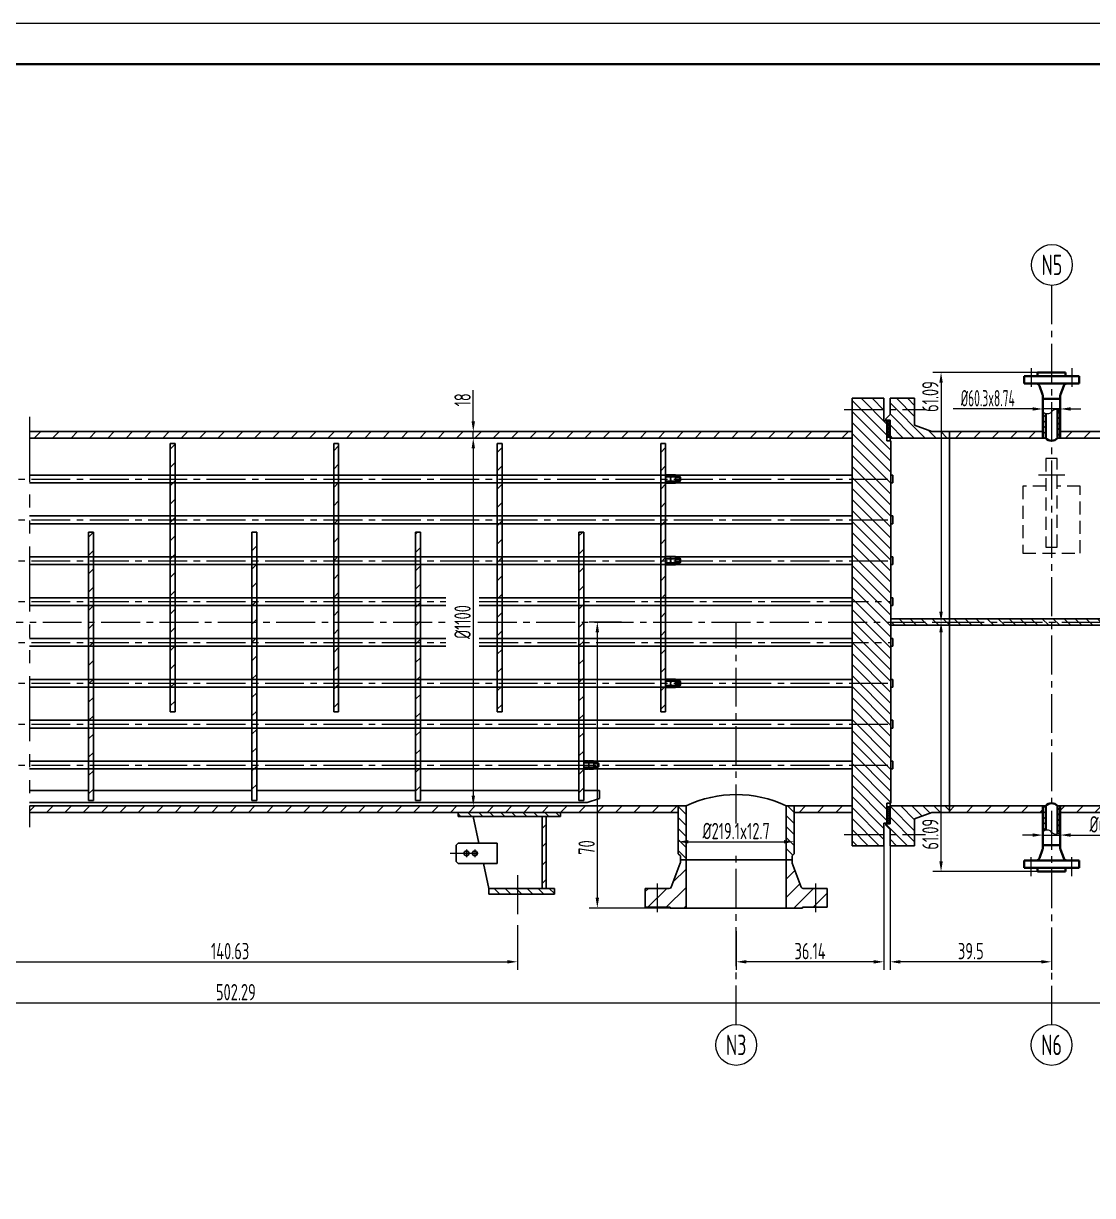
# Model space of a CAD drawing. Header units: millimetres. Extents: x 5765 to 6606, y -201 to 393.
# Drawn here: x 6061.3 to 6322.8, y 106.6 to 393.4 of the extents above; entities that cross this region are included whole.
import ezdxf
from ezdxf.enums import TextEntityAlignment as Align

# ---------------------------------------------------------------- set-up
doc = ezdxf.new("R2010")
doc.units = ezdxf.units.MM
for name, pattern in [('CENTER2', [28.575, 19.05, -3.175, 3.175, -3.175]), ('DASHED2', [9.525, 6.35, -3.175]), ('PHANTOM2', [31.75, 15.875, -3.175, 3.175, -3.175, 3.175, -3.175])]:
    doc.linetypes.add(name, pattern=pattern)
for name, color, linetype, lineweight in [('1粗实线', 7, 'Continuous', 35), ('2细实线', 3, 'Continuous', 13), ('3中心线', 1, 'CENTER2', 13), ('4虚线', 4, 'DASHED2', 13), ('5双点划线', 2, 'PHANTOM2', 13), ('6剖面线', 6, 'Continuous', 13), ('7文本', 2, 'Continuous', 13), ('8标注', 3, 'Continuous', 13), ('9图表', 4, 'Continuous', 13)]:
    doc.layers.add(name, color=color, linetype=linetype, lineweight=lineweight)
doc.styles.add('lanpec', font='bpec_e.shx', dxfattribs={"width": 0.75, "bigfont": 'hztxt.shx'})
doc.styles.add('lanpec-dim', font='bpec_e.shx', dxfattribs={"width": 0.75})
doc.dimstyles.new('lanpec', dxfattribs={"dimtxt": 4, "dimasz": 2.5, "dimexe": 2, "dimexo": 0, "dimtad": 1, "dimdsep": 46, "dimtxsty": 'lanpec-dim', "dimcen": 2.5, "dimclrd": 256, "dimclre": 256, "dimclrt": 256, "dimazin": 0, "dimtfac": 1, "dimtmove": 0, "dimatfit": 3, "dimfxl": 1, "dimlwd": -1, "dimlwe": -1, "dimarcsym": 0})
doc.dimstyles.new('lanpec$0', dxfattribs={"dimscale": 10, "dimtxt": 4, "dimasz": 2.5, "dimexe": 2, "dimexo": 0, "dimtad": 1, "dimdec": 1, "dimdsep": 46, "dimtxsty": 'lanpec-dim', "dimcen": 0.09, "dimclrd": 256, "dimclre": 256, "dimclrt": 256, "dimadec": 1, "dimazin": 0, "dimtfac": 0.707, "dimtdec": 1, "dimtmove": 0, "dimatfit": 3, "dimfxl": 1, "dimarcsym": 0})
pattern_1 = [(45, (6003.7117, 1233.0323), (-2.245064, 2.245064), [])]
pattern_2 = [(45, (6018.0117, 1233.0323), (-2.245064, 2.245064), [])]
pattern_3 = [(45, (4372.59915, 1232.1813), (-0.6735192, 0.6735192), [])]

# ---------------------------------------------------------------- blocks, each defined once
blk = doc.blocks.new('A1')
at = {"layer": '1粗实线'}
blk.add_lwpolyline([(-816, 10), (-10, 10), (-10, 584), (-816, 584)], close=True, dxfattribs=at)
at = {"layer": '9图表'}
blk.add_lwpolyline([(-841, 0), (0, 0), (0, 594), (-841, 594)], close=True, dxfattribs=at)
blk = doc.blocks.new('*D64')
at = {"layer": '8标注', "transparency": 16777216}
for p, q in [((6171.31, 291.95), (6173.31, 291.95)), ((6171.31, 289.45), (6171.31, 204.45)), ((6171.31, 201.95), (6173.31, 201.95))]:
    blk.add_line(p, q, dxfattribs=at)
for points in [[(6170.9, 289.45), (6171.73, 289.45), (6171.31, 291.95)], [(6170.9, 204.45), (6171.73, 204.45), (6171.31, 201.95)]]:
    blk.add_solid(points, dxfattribs=at)
at = {"layer": 'Defpoints', "color": 0, "transparency": 16777216}
for p in [(6171.31, 291.95), (6171.31, 201.95), (6171.31, 201.95)]:
    blk.add_point(p, dxfattribs=at)
at = {"layer": '8标注', "transparency": 16777216, "insert": (6168.69, 246.95), "char_height": 4, "attachment_point": 5, "rotation": 90, "style": 'lanpec-dim'}
blk.add_mtext('%%C1100', dxfattribs=at)
blk = doc.blocks.new('*D65')
at = {"layer": '8标注', "transparency": 16777216}
for p, q in [((6171.31, 296.05), (6171.31, 303.67)), ((6175.31, 293.55), (6169.31, 293.55)), ((6171.31, 291.95), (6171.31, 293.55)), ((6175.31, 291.95), (6169.31, 291.95)), ((6171.31, 289.45), (6171.31, 286.95))]:
    blk.add_line(p, q, dxfattribs=at)
for points in [[(6170.9, 296.05), (6171.73, 296.05), (6171.31, 293.55)], [(6170.9, 289.45), (6171.73, 289.45), (6171.31, 291.95)]]:
    blk.add_solid(points, dxfattribs=at)
at = {"layer": 'Defpoints', "color": 0, "transparency": 16777216}
for p in [(6171.31, 293.55), (6175.31, 293.55), (6175.31, 291.95)]:
    blk.add_point(p, dxfattribs=at)
at = {"layer": '8标注', "transparency": 16777216, "insert": (6168.69, 301.33), "char_height": 4, "attachment_point": 5, "rotation": 90, "style": 'lanpec-dim'}
blk.add_mtext('18', dxfattribs=at)
blk = doc.blocks.new('*D59')
at = {"layer": '8标注', "transparency": 16777216}
for p, q in [((6221.45, 193.17), (6221.45, 195.17)), ((6249.82, 191.78), (6249.82, 195.17)), ((6223.95, 193.17), (6247.32, 193.17))]:
    blk.add_line(p, q, dxfattribs=at)
for points in [[(6223.95, 193.59), (6223.95, 192.75), (6221.45, 193.17)], [(6247.32, 193.59), (6247.32, 192.75), (6249.82, 193.17)]]:
    blk.add_solid(points, dxfattribs=at)
at = {"layer": 'Defpoints', "color": 0, "transparency": 16777216}
for p in [(6221.45, 193.17), (6249.82, 193.17), (6249.82, 191.78)]:
    blk.add_point(p, dxfattribs=at)
at = {"layer": '8标注', "transparency": 16777216, "insert": (6235.63, 195.8), "char_height": 4, "attachment_point": 5, "style": 'lanpec-dim'}
blk.add_mtext('%%C219.1x12.7', dxfattribs=at)
blk = doc.blocks.new('*D63')
at = {"layer": '8标注', "transparency": 16777216}
for p, q in [((6310.64, 194.81), (6310.64, 196.81)), ((6314.91, 193.75), (6314.91, 196.81)), ((6308.14, 194.81), (6305.64, 194.81)), ((6310.64, 194.81), (6314.91, 194.81)), ((6317.41, 194.81), (6340.72, 194.81))]:
    blk.add_line(p, q, dxfattribs=at)
for points in [[(6308.14, 195.22), (6308.14, 194.39), (6310.64, 194.81)], [(6317.41, 195.22), (6317.41, 194.39), (6314.91, 194.81)]]:
    blk.add_solid(points, dxfattribs=at)
at = {"layer": 'Defpoints', "color": 0, "transparency": 16777216}
for p in [(6310.64, 194.81), (6310.64, 194.81), (6314.91, 193.75)]:
    blk.add_point(p, dxfattribs=at)
at = {"layer": '8标注', "transparency": 16777216, "insert": (6330.31, 197.43), "char_height": 4, "attachment_point": 5, "style": 'lanpec-dim'}
blk.add_mtext('%%C60.3x8.74', dxfattribs=at)
blk = doc.blocks.new('管口号')
at = {"layer": '2细实线'}
blk.add_circle((0, 5), 5, dxfattribs=at)
at = {"layer": '7文本', "style": 'lanpec', "width": 0.75}
blk.add_attdef('N', text='', height=5, dxfattribs=at).set_placement((0, 5), align=Align.MIDDLE_CENTER)
blk = doc.blocks.new('*D45')
at = {"layer": '8标注', "transparency": 16777216}
for p, q in [((5862.08, 246.95), (5862.08, 151.74)), ((6364.37, 246.95), (6364.37, 151.74)), ((5864.58, 153.74), (6361.87, 153.74))]:
    blk.add_line(p, q, dxfattribs=at)
for points in [[(5864.58, 154.16), (5864.58, 153.32), (5862.08, 153.74)], [(6361.87, 154.16), (6361.87, 153.32), (6364.37, 153.74)]]:
    blk.add_solid(points, dxfattribs=at)
at = {"layer": 'Defpoints', "color": 0, "transparency": 16777216}
for p in [(5862.08, 246.95), (6364.37, 246.95), (6364.37, 153.74)]:
    blk.add_point(p, dxfattribs=at)
at = {"layer": '8标注', "transparency": 16777216, "insert": (6113.23, 156.36), "char_height": 4, "attachment_point": 5, "style": 'lanpec-dim'}
blk.add_mtext('502.29', dxfattribs=at)
blk = doc.blocks.new('*D46')
at = {"layer": '8标注', "transparency": 16777216}
for p, q in [((6182.14, 172.79), (6182.14, 161.79)), ((6041.51, 163.79), (6041.51, 165.79)), ((6044.01, 163.79), (6179.64, 163.79))]:
    blk.add_line(p, q, dxfattribs=at)
for points in [[(6044.01, 164.21), (6044.01, 163.37), (6041.51, 163.79)], [(6179.64, 164.21), (6179.64, 163.37), (6182.14, 163.79)]]:
    blk.add_solid(points, dxfattribs=at)
at = {"layer": 'Defpoints', "color": 0, "transparency": 16777216}
for p in [(6182.14, 172.79), (6041.51, 163.79), (6182.14, 163.79)]:
    blk.add_point(p, dxfattribs=at)
at = {"layer": '8标注', "transparency": 16777216, "insert": (6111.83, 166.41), "char_height": 4, "attachment_point": 5, "style": 'lanpec-dim'}
blk.add_mtext('140.63', dxfattribs=at)
blk = doc.blocks.new('*D48')
at = {"layer": '8标注', "transparency": 16777216}
for p, q in [((6273.27, 192.2), (6273.27, 161.79)), ((6312.77, 169.87), (6312.77, 161.79)), ((6310.27, 163.79), (6275.77, 163.79))]:
    blk.add_line(p, q, dxfattribs=at)
for points in [[(6275.77, 164.21), (6275.77, 163.37), (6273.27, 163.79)], [(6310.27, 164.21), (6310.27, 163.37), (6312.77, 163.79)]]:
    blk.add_solid(points, dxfattribs=at)
at = {"layer": 'Defpoints', "color": 0, "transparency": 16777216}
for p in [(6273.27, 192.2), (6312.77, 169.87), (6273.27, 163.79)]:
    blk.add_point(p, dxfattribs=at)
at = {"layer": '8标注', "transparency": 16777216, "insert": (6293.02, 166.41), "char_height": 4, "attachment_point": 5, "style": 'lanpec-dim'}
blk.add_mtext('39.5', dxfattribs=at)
blk = doc.blocks.new('*D49')
at = {"layer": '8标注', "transparency": 16777216}
for p, q in [((6271.77, 192.2), (6271.77, 161.79)), ((6235.63, 171.31), (6235.63, 161.79)), ((6269.27, 163.79), (6238.13, 163.79))]:
    blk.add_line(p, q, dxfattribs=at)
for points in [[(6238.13, 164.21), (6238.13, 163.37), (6235.63, 163.79)], [(6269.27, 164.21), (6269.27, 163.37), (6271.77, 163.79)]]:
    blk.add_solid(points, dxfattribs=at)
at = {"layer": 'Defpoints', "color": 0, "transparency": 16777216}
for p in [(6271.77, 192.2), (6235.63, 171.31), (6235.63, 163.79)]:
    blk.add_point(p, dxfattribs=at)
at = {"layer": '8标注', "transparency": 16777216, "insert": (6253.7, 166.41), "char_height": 4, "attachment_point": 5, "style": 'lanpec-dim'}
blk.add_mtext('36.14', dxfattribs=at)
blk = doc.blocks.new('*D54')
at = {"layer": '8标注', "transparency": 16777216}
for p, q in [((6207.6, 246.95), (6199.66, 246.95)), ((6201.66, 179.45), (6201.66, 244.45)), ((6220.57, 176.95), (6199.66, 176.95))]:
    blk.add_line(p, q, dxfattribs=at)
for points in [[(6201.24, 244.45), (6202.08, 244.45), (6201.66, 246.95)], [(6201.24, 179.45), (6202.08, 179.45), (6201.66, 176.95)]]:
    blk.add_solid(points, dxfattribs=at)
at = {"layer": 'Defpoints', "color": 0, "transparency": 16777216}
for p in [(6201.66, 246.95), (6207.6, 246.95), (6220.57, 176.95)]:
    blk.add_point(p, dxfattribs=at)
at = {"layer": '8标注', "transparency": 16777216, "insert": (6199.04, 191.77), "char_height": 4, "attachment_point": 5, "rotation": 90, "style": 'lanpec-dim'}
blk.add_mtext('70', dxfattribs=at)
blk = doc.blocks.new('*D55')
at = {"layer": '8标注', "transparency": 16777216}
for p, q in [((6309.34, 308.04), (6283.74, 308.04)), ((6285.74, 305.54), (6285.74, 249.45)), ((6284.4, 246.95), (6287.74, 246.95))]:
    blk.add_line(p, q, dxfattribs=at)
for points in [[(6285.32, 305.54), (6286.16, 305.54), (6285.74, 308.04)], [(6285.32, 249.45), (6286.16, 249.45), (6285.74, 246.95)]]:
    blk.add_solid(points, dxfattribs=at)
at = {"layer": 'Defpoints', "color": 0, "transparency": 16777216}
for p in [(6309.34, 308.04), (6284.4, 246.95), (6285.74, 246.95)]:
    blk.add_point(p, dxfattribs=at)
at = {"layer": '8标注', "transparency": 16777216, "insert": (6283.12, 302.13), "char_height": 4, "attachment_point": 5, "rotation": 90, "style": 'lanpec-dim'}
blk.add_mtext('61.09', dxfattribs=at)
blk = doc.blocks.new('*D56')
at = {"layer": '8标注', "transparency": 16777216}
for p, q in [((6284.4, 246.95), (6287.74, 246.95)), ((6285.74, 188.36), (6285.74, 244.45)), ((6310.12, 185.86), (6283.74, 185.86))]:
    blk.add_line(p, q, dxfattribs=at)
for points in [[(6285.32, 244.45), (6286.16, 244.45), (6285.74, 246.95)], [(6285.32, 188.36), (6286.16, 188.36), (6285.74, 185.86)]]:
    blk.add_solid(points, dxfattribs=at)
at = {"layer": 'Defpoints', "color": 0, "transparency": 16777216}
for p in [(6284.4, 246.95), (6285.74, 246.95), (6310.12, 185.86)]:
    blk.add_point(p, dxfattribs=at)
at = {"layer": '8标注', "transparency": 16777216, "insert": (6283.12, 195.01), "char_height": 4, "attachment_point": 5, "rotation": 90, "style": 'lanpec-dim'}
blk.add_mtext('61.09', dxfattribs=at)
blk = doc.blocks.new('*D58')
at = {"layer": '8标注', "transparency": 16777216}
for p, q in [((6308.14, 299.09), (6288.74, 299.09)), ((6310.64, 299.09), (6310.64, 301.09)), ((6314.91, 299.09), (6310.64, 299.09)), ((6314.91, 300.15), (6314.91, 297.09)), ((6317.41, 299.09), (6319.91, 299.09))]:
    blk.add_line(p, q, dxfattribs=at)
for points in [[(6308.14, 299.51), (6308.14, 298.68), (6310.64, 299.09)], [(6317.41, 299.51), (6317.41, 298.68), (6314.91, 299.09)]]:
    blk.add_solid(points, dxfattribs=at)
at = {"layer": 'Defpoints', "color": 0, "transparency": 16777216}
for p in [(6310.64, 299.09), (6310.64, 299.09), (6314.91, 300.15)]:
    blk.add_point(p, dxfattribs=at)
at = {"layer": '8标注', "transparency": 16777216, "insert": (6297.19, 301.72), "char_height": 4, "attachment_point": 5, "style": 'lanpec-dim'}
blk.add_mtext('{\\W0.6;%%C60.3x8.74}', dxfattribs=at)

msp = doc.modelspace()

# ---------------------------------------------------------------- hatches: boundary and pattern name
at = {"layer": '6剖面线'}
h = msp.add_hatch(dxfattribs=at)
h.set_pattern_fill('ANSI31', color=256, scale=0.6, angle=90, style=0)
h.set_pattern_definition([(135, (743.86, -353.5116), (-1.3470384, -1.3470384), [])])
h.paths.add_polyline_path([(6263.974, 301.699), (6271.774, 301.699), (6271.774, 298.949), (6263.974, 298.949)])
h.paths.add_polyline_path([(6263.974, 293.549), (6263.974, 298.949), (6271.774, 298.949), (6271.774, 296.199), (6272.474, 296.199), (6272.474, 292.199), (6272.474, 291.299), (6273.474, 291.299), (6273.474, 281.949), (6263.974, 281.949)])
h.paths.add_polyline_path([(6263.974, 281.949), (6273.474, 281.949), (6273.474, 271.949), (6263.974, 271.949)])
h.paths.add_polyline_path([(6263.974, 271.949), (6273.474, 271.949), (6273.474, 261.949), (6263.974, 261.949)])
h.paths.add_polyline_path([(6263.974, 261.949), (6273.474, 261.949), (6273.474, 251.949), (6263.974, 251.949)])
h.paths.add_polyline_path([(6263.974, 251.949), (6273.474, 251.949), (6273.474, 246.949), (6263.974, 246.949)])
h.paths.add_polyline_path([(6263.974, 246.949), (6273.474, 246.949), (6273.474, 241.949), (6263.974, 241.949)])
h.paths.add_polyline_path([(6263.974, 241.949), (6273.474, 241.949), (6273.474, 231.949), (6263.974, 231.949)])
h.paths.add_polyline_path([(6263.974, 231.949), (6273.474, 231.949), (6273.474, 221.949), (6263.974, 221.949)])
h.paths.add_polyline_path([(6263.974, 221.949), (6273.474, 221.949), (6273.474, 211.949), (6263.974, 211.949)])
h.paths.add_polyline_path([(6263.974, 211.949), (6273.474, 211.949), (6273.474, 202.599), (6272.474, 202.599), (6272.474, 197.699), (6271.774, 197.699), (6271.774, 194.949), (6263.974, 194.949)])
h.paths.add_polyline_path([(6263.974, 194.949), (6271.774, 194.949), (6271.774, 192.199), (6263.974, 192.199)])
h = msp.add_hatch(dxfattribs=at)
h.set_pattern_fill('ANSI31', color=256, scale=0.6, angle=90, style=0)
h.set_pattern_definition([(135, (-65359.9316, -31483.7635), (-1.34703842, -1.34703842), [])])
h.paths.add_polyline_path([(6273.274, 298.949), (6273.274, 301.699), (6279.274, 301.699), (6279.274, 298.949)])
h.paths.add_polyline_path([(6279.274, 298.949), (6279.274, 295.149), (6283.474, 293.549), (6287.774, 293.549), (6287.774, 291.949), (6273.274, 291.949), (6273.274, 296.349), (6272.274, 296.349), (6272.274, 296.699), (6273.274, 297.699), (6273.274, 298.949)])
h = msp.add_hatch(dxfattribs=at)
h.set_pattern_fill('ANSI31', color=256, scale=0.3, style=0)
h.set_pattern_definition(pattern_3)
h.paths.add_polyline_path([(6314.19, 298.889, -0.1674325), (6314.91, 298.401), (6314.91, 291.949), (6314.19, 291.949)])
h.paths.add_polyline_path([(6310.638, 298.401, 0.1674325), (6311.358, 297.913), (6311.358, 291.949), (6310.638, 291.949)])
h = msp.add_hatch(dxfattribs=at)
h.set_pattern_fill('ANSI37', color=256, scale=0.1, style=0)
h.set_pattern_definition([(45, (4735.89433, 1225.8122), (-0.224506403, 0.224506403), []), (135, (4735.89433, 1225.8122), (-0.224506403, -0.224506403), [])])
h.paths.add_polyline_path([(6273.274, 292.199), (6272.474, 292.199), (6272.474, 296.199), (6273.274, 296.199)])
h = msp.add_hatch(dxfattribs=at)
h.set_pattern_fill('ANSI31', color=256, style=0)
h.set_pattern_definition(pattern_1)
h.paths.add_polyline_path([(6237.769, 293.549), (6237.769, 291.949), (6263.974, 291.949), (6263.974, 293.549)])
h.paths.add_polyline_path([(6237.769, 291.949), (6237.769, 293.549), (6062.722, 293.549), (6062.722, 291.949)])
h = msp.add_hatch(dxfattribs=at)
h.set_pattern_fill('ANSI31', color=256, style=0)
h.set_pattern_definition(pattern_2)
h.paths.add_polyline_path([(6314.91, 293.549), (6314.91, 291.949), (6337.774, 291.949), (6337.774, 293.549)])
h.paths.add_polyline_path([(6310.638, 291.949), (6310.638, 293.549), (6287.774, 293.549), (6287.774, 291.949)])
h = msp.add_hatch(dxfattribs=at)
h.set_pattern_fill('ANSI31', color=256, style=0)
h.set_pattern_definition(pattern_1)
h.paths.add_polyline_path([(6097.174, 224.949), (6098.374, 224.949), (6098.374, 290.649), (6097.174, 290.649)])
h = msp.add_hatch(dxfattribs=at)
h.set_pattern_fill('ANSI31', color=256, style=0)
h.set_pattern_definition(pattern_1)
h.paths.add_polyline_path([(6137.174, 224.949), (6138.374, 224.949), (6138.374, 290.649), (6137.174, 290.649)])
h = msp.add_hatch(dxfattribs=at)
h.set_pattern_fill('ANSI31', color=256, style=0)
h.set_pattern_definition(pattern_1)
h.paths.add_polyline_path([(6177.174, 224.949), (6178.374, 224.949), (6178.374, 290.649), (6177.174, 290.649)])
h = msp.add_hatch(dxfattribs=at)
h.set_pattern_fill('ANSI31', color=256, style=0)
h.set_pattern_definition([(45, (6043.7117, 1233.0323), (-2.245064, 2.245064), [])])
h.paths.add_polyline_path([(6217.174, 224.949), (6218.374, 224.949), (6218.374, 290.649), (6217.174, 290.649)])
h = msp.add_hatch(dxfattribs=at)
h.set_pattern_fill('ANSI31', color=256, style=0)
h.set_pattern_definition([(45, (6077.9234, 246.022), (-2.24506, 2.24506), [])])
h.paths.add_polyline_path([(6078.374, 246.949), (6077.174, 246.949), (6077.174, 243.449), (6078.374, 243.449)])
h.paths.add_polyline_path([(6078.374, 243.449), (6077.174, 243.449), (6077.174, 236.949), (6078.374, 236.949)])
h.paths.add_polyline_path([(6078.374, 236.949), (6077.174, 236.949), (6077.174, 226.949), (6078.374, 226.949)])
h.paths.add_polyline_path([(6078.374, 226.949), (6077.174, 226.949), (6077.174, 216.949), (6078.374, 216.949)])
h.paths.add_polyline_path([(6078.374, 216.949), (6077.174, 216.949), (6077.174, 208.199), (6078.374, 208.199)])
h.paths.add_polyline_path([(6078.374, 208.199), (6077.174, 208.199), (6077.174, 203.249), (6078.374, 203.249)])
h.paths.add_polyline_path([(6078.374, 268.949), (6077.174, 268.949), (6077.174, 266.949), (6078.374, 266.949)])
h.paths.add_polyline_path([(6078.374, 266.949), (6077.174, 266.949), (6077.174, 256.949), (6078.374, 256.949)])
h.paths.add_polyline_path([(6078.374, 256.949), (6077.174, 256.949), (6077.174, 250.449), (6078.374, 250.449)])
h.paths.add_polyline_path([(6078.374, 250.449), (6077.174, 250.449), (6077.174, 246.949), (6078.374, 246.949)])
h = msp.add_hatch(dxfattribs=at)
h.set_pattern_fill('ANSI31', color=256, style=0)
h.set_pattern_definition(pattern_1)
h.paths.add_polyline_path([(6118.374, 268.949), (6117.174, 268.949), (6117.174, 203.249), (6118.374, 203.249)])
h = msp.add_hatch(dxfattribs=at)
h.set_pattern_fill('ANSI31', color=256, style=0)
h.set_pattern_definition(pattern_1)
h.paths.add_polyline_path([(6158.374, 268.949), (6157.174, 268.949), (6157.174, 203.249), (6158.374, 203.249)])
h = msp.add_hatch(dxfattribs=at)
h.set_pattern_fill('ANSI31', color=256, style=0)
h.set_pattern_definition(pattern_1)
h.paths.add_polyline_path([(6198.374, 268.949), (6197.174, 268.949), (6197.174, 203.249), (6198.374, 203.249)])
h = msp.add_hatch(dxfattribs=at)
h.set_pattern_fill('ANSI31', color=256, scale=0.6, angle=90, style=0)
h.set_pattern_definition([(135, (-1024, 1.1184), (-1.3470384, -1.3470384), [])])
h.paths.add_polyline_path([(6273.474, 247.749), (6327.74, 247.749), (6327.74, 246.949), (6273.474, 246.949)])
h.paths.add_polyline_path([(6273.474, 246.949), (6327.74, 246.949), (6327.74, 246.149), (6273.474, 246.149)])
h.paths.add_polyline_path([(6334.77, 246.949), (6334.77, 246.149), (6340.274, 246.149), (6340.274, 246.949)])
h.paths.add_polyline_path([(6334.77, 247.749), (6334.77, 246.949), (6340.274, 246.949), (6340.274, 247.749)])
h.paths.add_polyline_path([(6362.773, 246.948), (6362.773, 247.748), (6340.274, 247.749), (6340.274, 246.949)])
h.paths.add_polyline_path([(6362.773, 246.15), (6362.773, 246.95), (6340.274, 246.949), (6340.274, 246.149)])
h = msp.add_hatch(dxfattribs=at)
h.set_pattern_fill('ANSI31', color=256, style=0)
h.set_pattern_definition([(45, (4721.5943, 1225.8122), (-2.245064, 2.245064), [])])
h.paths.add_polyline_path([(6263.974, 201.949), (6249.817, 201.949), (6249.817, 200.349), (6263.974, 200.349)])
h.paths.add_polyline_path([(6221.449, 200.349), (6221.449, 201.949), (6062.722, 201.949), (6062.722, 200.349), (6135.401, 200.349), (6136.315, 200.349), (6138.029, 200.349), (6139.883, 200.349), (6140.657, 200.349)])
h = msp.add_hatch(dxfattribs=at)
h.set_pattern_fill('ANSI31', color=256, scale=0.6, angle=90, style=0)
h.set_pattern_definition([(135, (6221.6534, 193.4835), (-1.34704, -1.34704), [])])
h.paths.add_polyline_path([(6221.983, 201.949), (6221.449, 201.949), (6221.449, 190.244), (6221.983, 189.71)])
h.paths.add_polyline_path([(6249.817, 201.949), (6249.283, 201.949), (6249.283, 189.71), (6249.817, 190.244)])
h.paths.add_polyline_path([(6223.383, 188.749), (6221.983, 188.749), (6221.983, 201.949), (6223.383, 201.949)])
h.paths.add_polyline_path([(6249.283, 188.749), (6247.883, 188.749), (6247.883, 201.949), (6249.283, 201.949)])
h = msp.add_hatch(dxfattribs=at)
h.set_pattern_fill('ANSI31', color=256, scale=0.6, angle=90, style=0)
h.set_pattern_definition([(135, (6018.0117, 1233.0323), (-1.3470384, -1.3470384), [])])
h.paths.add_polyline_path([(6287.774, 201.949), (6287.774, 200.349), (6283.474, 200.349), (6279.274, 198.749), (6279.274, 194.949), (6273.274, 194.949), (6273.274, 196.199), (6272.274, 197.199), (6272.274, 197.549), (6273.274, 197.549), (6273.274, 201.949)])
h.paths.add_polyline_path([(6279.274, 194.949), (6279.274, 192.199), (6273.274, 192.199), (6273.274, 194.949)])
h = msp.add_hatch(dxfattribs=at)
h.set_pattern_fill('ANSI37', color=256, scale=0.1, style=0)
h.set_pattern_definition([(315, (-65359.93156, 31977.6619), (-0.224506403, -0.224506403), []), (225, (-65359.93156, 31977.6619), (-0.224506403, 0.224506403), [])])
h.paths.add_polyline_path([(6273.274, 197.699), (6272.474, 197.699), (6272.474, 201.699), (6273.274, 201.699)])
h = msp.add_hatch(dxfattribs=at)
h.set_pattern_fill('ANSI31', color=256, style=0)
h.set_pattern_definition(pattern_2)
h.paths.add_polyline_path([(6314.91, 200.349), (6314.91, 201.949), (6337.774, 201.949), (6337.774, 200.349)])
h.paths.add_polyline_path([(6310.638, 201.949), (6310.638, 200.349), (6287.774, 200.349), (6287.774, 201.949)])
h = msp.add_hatch(dxfattribs=at)
h.set_pattern_fill('ANSI31', color=256, scale=0.3, style=0)
h.set_pattern_definition(pattern_3)
h.paths.add_polyline_path([(6314.19, 195.01, 0.1674325), (6314.91, 195.498), (6314.91, 201.949), (6314.19, 201.949)])
h.paths.add_polyline_path([(6310.638, 195.498, -0.1674325), (6311.358, 195.985), (6311.358, 201.949), (6310.638, 201.949)])
h = msp.add_hatch(dxfattribs=at)
h.set_pattern_fill('ANSI31', color=256, scale=0.6, angle=90, style=0)
h.set_pattern_definition([(135, (6181.1944, 199.8953), (-1.34704, -1.34704), [])])
h.paths.add_polyline_path([(6185.008, 200.349), (6179.753, 200.349), (6179.753, 199.349), (6185.008, 199.349)])
h.paths.add_polyline_path([(6179.753, 199.349), (6179.753, 200.349), (6167.643, 200.349), (6167.643, 199.349)])
h.paths.add_polyline_path([(6185.008, 200.349), (6185.008, 199.349), (6192.643, 199.349), (6192.643, 200.349)])
h = msp.add_hatch(dxfattribs=at)
h.set_pattern_fill('ANSI31', color=256, style=0)
h.set_pattern_definition([(45, (4765.9455, 1225.8122), (-2.245064, 2.245064), [])])
h.paths.add_polyline_path([(6189.143, 199.349), (6188.143, 199.349), (6188.143, 181.749), (6189.143, 181.749)])
h = msp.add_hatch(dxfattribs=at)
h.set_pattern_fill('ANSI31', color=256, style=0)
h.set_pattern_definition(pattern_1)
h.paths.add_polyline_path([(6255.003, 181.759), (6253.503, 181.759), (6253.503, 177.149), (6255.003, 177.149)])
h.paths.add_polyline_path([(6256.503, 181.759), (6255.003, 181.759), (6255.003, 177.149), (6256.503, 177.149)])
h.paths.add_polyline_path([(6253.503, 177.149), (6251.823, 177.149), (6251.823, 176.949), (6247.883, 176.949), (6247.883, 188.749), (6249.283, 188.749), (6249.283, 188.141, 0.09138), (6249.316, 187.963), (6251.56, 182.081, 0.3110597), (6252.027, 181.759), (6253.503, 181.759)])
h.paths.add_polyline_path([(6257.883, 177.149), (6256.503, 177.149), (6256.503, 181.759), (6257.883, 181.759)])
h.paths.add_polyline_path([(6223.383, 176.949), (6219.443, 176.949), (6219.443, 177.149), (6216.263, 177.149), (6216.263, 181.759), (6219.239, 181.759, 0.3110597), (6219.706, 182.081), (6221.95, 187.963, 0.09138), (6221.983, 188.141), (6221.983, 188.749), (6223.383, 188.749)])
h.paths.add_polyline_path([(6216.263, 177.149), (6213.383, 177.149), (6213.383, 181.759), (6216.263, 181.759)])
h = msp.add_hatch(dxfattribs=at)
h.set_pattern_fill('ANSI31', color=256, scale=0.6, angle=90, style=0)
h.set_pattern_definition([(135, (4765.9455, 1225.8122), (-1.3470384, -1.3470384), [])])
h.paths.add_polyline_path([(6191.143, 180.349), (6191.143, 181.749), (6182.143, 181.749), (6182.143, 180.349)])
h.paths.add_polyline_path([(6182.143, 180.349), (6182.143, 181.749), (6175.143, 181.749), (6175.143, 180.349)])

# ---------------------------------------------------------------- linework, layer by layer
for p, q in [((6263.974, 301.699), (6263.974, 293.549)), ((6263.974, 301.699), (6271.774, 301.699)), ((6271.774, 296.199), (6271.774, 301.699)), ((6273.274, 301.699), (6273.274, 297.699)), ((6279.274, 301.699), (6273.274, 301.699)), ((6279.274, 301.699), (6279.274, 295.149)), ((6272.474, 296.199), (6271.774, 296.199)), ((6272.474, 296.199), (6271.774, 296.199)), ((6272.274, 296.699), (6273.274, 297.699)), ((6272.274, 296.699), (6272.274, 296.199)), ((6272.274, 296.349), (6273.274, 296.349)), ((6272.474, 296.199), (6272.474, 291.299)), ((6273.274, 296.349), (6273.274, 291.299)), ((6062.722, 293.549), (6237.769, 293.549)), ((6237.769, 293.549), (6263.974, 293.549)), ((6263.974, 200.349), (6263.974, 293.549)), ((6263.974, 293.549), (6263.974, 192.199)), ((6283.474, 293.549), (6279.274, 295.149)), ((6287.774, 293.549), (6283.474, 293.549)), ((6287.774, 293.549), (6287.774, 246.949)), ((6310.638, 293.549), (6287.774, 293.549)), ((6337.774, 293.549), (6314.91, 293.549)), ((6062.722, 291.949), (6237.049, 291.949)), ((6097.174, 224.949), (6097.174, 290.649)), ((6097.174, 290.649), (6098.374, 290.649)), ((6098.374, 224.949), (6098.374, 290.649)), ((6137.174, 224.949), (6137.174, 290.649)), ((6137.174, 290.649), (6138.374, 290.649)), ((6138.374, 224.949), (6138.374, 290.649)), ((6177.174, 224.949), (6177.174, 290.649)), ((6177.174, 290.649), (6178.374, 290.649)), ((6178.374, 224.949), (6178.374, 290.649)), ((6217.174, 224.949), (6217.174, 290.649)), ((6217.174, 290.649), (6218.374, 290.649)), ((6218.374, 224.949), (6218.374, 290.649)), ((6237.049, 291.949), (6263.974, 291.949)), ((6273.474, 291.299), (6272.474, 291.299)), ((6287.774, 291.949), (6273.274, 291.949)), ((6273.474, 291.299), (6273.474, 202.599)), ((6311.358, 291.949), (6287.774, 291.949)), ((6337.774, 291.949), (6314.19, 291.949)), ((6062.722, 282.899), (6263.974, 282.899)), ((6218.374, 282.899), (6222.224, 282.899)), ((6218.374, 281.199), (6218.374, 282.699)), ((6219.523, 282.949), (6218.445, 282.949)), ((6219.523, 282.449), (6218.445, 282.449)), ((6219.523, 281.449), (6218.445, 281.449)), ((6219.594, 281.199), (6219.594, 282.699)), ((6219.594, 281.199), (6219.594, 282.699)), ((6220.743, 282.949), (6219.665, 282.949)), ((6220.743, 282.449), (6219.665, 282.449)), ((6220.743, 281.449), (6219.665, 281.449)), ((6220.814, 281.199), (6220.814, 282.699)), ((6220.814, 282.549), (6221.814, 282.549)), ((6220.814, 282.349), (6222.014, 282.349)), ((6222.014, 281.549), (6220.814, 281.549)), ((6221.814, 281.349), (6220.814, 281.349)), ((6221.814, 282.549), (6222.014, 282.349)), ((6221.814, 282.549), (6221.814, 281.349)), ((6222.014, 281.549), (6221.814, 281.349)), ((6222.014, 282.349), (6222.014, 281.549)), ((6273.924, 282.899), (6273.474, 282.899)), ((6273.924, 282.899), (6273.924, 280.999)), ((6062.722, 280.999), (6263.974, 280.999)), ((6218.374, 280.999), (6222.224, 280.999)), ((6219.523, 280.949), (6218.445, 280.949)), ((6220.743, 280.949), (6219.665, 280.949)), ((6273.924, 280.999), (6273.474, 280.999)), ((6062.722, 272.899), (6263.974, 272.899)), ((6273.924, 272.899), (6273.474, 272.899)), ((6273.924, 272.899), (6273.924, 270.999)), ((6062.722, 270.999), (6263.974, 270.999)), ((6273.924, 270.999), (6273.474, 270.999)), ((6077.174, 268.949), (6077.174, 203.249)), ((6077.174, 268.949), (6078.374, 268.949)), ((6078.374, 268.949), (6078.374, 203.249)), ((6117.174, 268.949), (6117.174, 203.249)), ((6117.174, 268.949), (6118.374, 268.949)), ((6118.374, 268.949), (6118.374, 203.249)), ((6157.174, 268.949), (6157.174, 203.249)), ((6157.174, 268.949), (6158.374, 268.949)), ((6158.374, 268.949), (6158.374, 203.249)), ((6197.174, 203.249), (6197.174, 268.949)), ((6197.174, 268.949), (6198.374, 268.949)), ((6198.374, 203.249), (6198.374, 268.949)), ((6062.722, 262.899), (6263.974, 262.899)), ((6218.374, 262.899), (6222.224, 262.899)), ((6218.374, 261.199), (6218.374, 262.699)), ((6219.523, 262.949), (6218.445, 262.949)), ((6219.523, 262.449), (6218.445, 262.449)), ((6219.523, 261.449), (6218.445, 261.449)), ((6219.594, 261.199), (6219.594, 262.699)), ((6219.594, 261.199), (6219.594, 262.699)), ((6220.743, 262.949), (6219.665, 262.949)), ((6220.743, 262.449), (6219.665, 262.449)), ((6220.743, 261.449), (6219.665, 261.449)), ((6220.814, 261.199), (6220.814, 262.699)), ((6220.814, 262.549), (6221.814, 262.549)), ((6220.814, 262.349), (6222.014, 262.349)), ((6222.014, 261.549), (6220.814, 261.549)), ((6221.814, 261.349), (6220.814, 261.349)), ((6221.814, 262.549), (6222.014, 262.349)), ((6221.814, 262.549), (6221.814, 261.349)), ((6222.014, 261.549), (6221.814, 261.349)), ((6222.014, 262.349), (6222.014, 261.549)), ((6273.924, 262.899), (6273.474, 262.899)), ((6273.924, 262.899), (6273.924, 260.999)), ((6062.722, 260.999), (6263.974, 260.999)), ((6218.374, 260.999), (6222.224, 260.999)), ((6219.523, 260.949), (6218.445, 260.949)), ((6220.743, 260.949), (6219.665, 260.949)), ((6273.924, 260.999), (6273.474, 260.999)), ((6062.722, 252.899), (6164.611, 252.899)), ((6172.771, 252.899), (6263.974, 252.899)), ((6273.924, 252.899), (6273.474, 252.899)), ((6273.924, 252.899), (6273.924, 250.999)), ((6062.722, 250.999), (6164.611, 250.999)), ((6172.771, 250.999), (6263.974, 250.999)), ((6273.924, 250.999), (6273.474, 250.999)), ((6327.74, 247.749), (6273.474, 247.749)), ((6287.774, 246.949), (6287.774, 200.349)), ((6327.74, 246.149), (6273.474, 246.149)), ((6062.722, 242.899), (6164.611, 242.899)), ((6062.722, 240.999), (6164.611, 240.999)), ((6172.771, 242.899), (6263.974, 242.899)), ((6172.771, 240.999), (6263.974, 240.999)), ((6273.924, 242.899), (6273.474, 242.899)), ((6273.924, 240.999), (6273.474, 240.999)), ((6273.924, 240.999), (6273.924, 242.899)), ((6062.722, 232.899), (6263.974, 232.899)), ((6218.374, 232.899), (6222.224, 232.899)), ((6218.374, 232.699), (6218.374, 231.199)), ((6219.523, 232.949), (6218.445, 232.949)), ((6219.523, 232.449), (6218.445, 232.449)), ((6219.594, 232.699), (6219.594, 231.199)), ((6219.594, 232.699), (6219.594, 231.199)), ((6220.743, 232.949), (6219.665, 232.949)), ((6220.743, 232.449), (6219.665, 232.449)), ((6220.814, 232.699), (6220.814, 231.199)), ((6221.814, 232.549), (6220.814, 232.549)), ((6222.014, 232.349), (6221.814, 232.549)), ((6221.814, 231.349), (6221.814, 232.549)), ((6273.924, 232.899), (6273.474, 232.899)), ((6273.924, 230.999), (6273.924, 232.899)), ((6062.722, 230.999), (6263.974, 230.999)), ((6218.374, 230.999), (6222.224, 230.999)), ((6219.523, 231.449), (6218.445, 231.449)), ((6219.523, 230.949), (6218.445, 230.949)), ((6220.743, 231.449), (6219.665, 231.449)), ((6220.743, 230.949), (6219.665, 230.949)), ((6222.014, 232.349), (6220.814, 232.349)), ((6220.814, 231.549), (6222.014, 231.549)), ((6220.814, 231.349), (6221.814, 231.349)), ((6221.814, 231.349), (6222.014, 231.549)), ((6222.014, 231.549), (6222.014, 232.349)), ((6273.924, 230.999), (6273.474, 230.999)), ((6097.174, 224.949), (6098.374, 224.949)), ((6137.174, 224.949), (6138.374, 224.949)), ((6177.174, 224.949), (6178.374, 224.949)), ((6217.174, 224.949), (6218.374, 224.949)), ((6062.722, 222.899), (6263.974, 222.899)), ((6062.722, 220.999), (6263.974, 220.999)), ((6273.924, 222.899), (6273.474, 222.899)), ((6273.924, 220.999), (6273.474, 220.999)), ((6273.924, 220.999), (6273.924, 222.899)), ((6062.722, 212.899), (6263.974, 212.899)), ((6198.374, 212.899), (6202.224, 212.899)), ((6198.374, 212.699), (6198.374, 211.199)), ((6199.523, 212.949), (6198.445, 212.949)), ((6199.523, 212.449), (6198.445, 212.449)), ((6199.594, 212.699), (6199.594, 211.199)), ((6199.594, 212.699), (6199.594, 211.199)), ((6200.743, 212.949), (6199.665, 212.949)), ((6200.743, 212.449), (6199.665, 212.449)), ((6200.814, 212.699), (6200.814, 211.199)), ((6201.814, 212.549), (6200.814, 212.549)), ((6202.014, 212.349), (6200.814, 212.349)), ((6202.014, 212.349), (6201.814, 212.549)), ((6201.814, 211.349), (6201.814, 212.549)), ((6202.014, 211.549), (6202.014, 212.349)), ((6273.924, 212.899), (6273.474, 212.899)), ((6273.924, 210.999), (6273.924, 212.899)), ((6062.722, 210.999), (6263.974, 210.999)), ((6198.374, 210.999), (6202.224, 210.999)), ((6199.523, 211.449), (6198.445, 211.449)), ((6199.523, 210.949), (6198.445, 210.949)), ((6200.743, 211.449), (6199.665, 211.449)), ((6200.743, 210.949), (6199.665, 210.949)), ((6200.814, 211.549), (6202.014, 211.549)), ((6200.814, 211.349), (6201.814, 211.349)), ((6201.814, 211.349), (6202.014, 211.549)), ((6273.924, 210.999), (6273.474, 210.999)), ((6062.722, 205.749), (6077.174, 205.749)), ((6078.374, 205.749), (6117.174, 205.749)), ((6118.374, 205.749), (6157.174, 205.749)), ((6158.374, 205.749), (6197.174, 205.749)), ((6198.374, 205.749), (6202.174, 205.749)), ((6198.374, 205.749), (6202.174, 205.749)), ((6202.174, 203.749), (6199.174, 202.749)), ((6202.174, 205.749), (6202.174, 203.749)), ((6199.174, 202.749), (6062.722, 202.749)), ((6062.722, 201.949), (6223.383, 201.949)), ((6077.174, 203.249), (6078.374, 203.249)), ((6117.174, 203.249), (6118.374, 203.249)), ((6157.174, 203.249), (6158.374, 203.249)), ((6197.174, 203.249), (6198.374, 203.249)), ((6221.449, 190.244), (6221.449, 201.949)), ((6223.383, 201.949), (6223.383, 176.949)), ((6247.883, 201.949), (6263.974, 201.949)), ((6247.883, 201.949), (6247.883, 176.949)), ((6249.817, 190.244), (6249.817, 201.949)), ((6273.474, 202.599), (6272.474, 202.599)), ((6272.474, 197.699), (6272.474, 202.599)), ((6273.274, 197.549), (6273.274, 202.599)), ((6287.774, 201.949), (6273.274, 201.949)), ((6311.358, 201.949), (6287.774, 201.949)), ((6337.774, 201.949), (6314.19, 201.949)), ((6062.722, 200.349), (6135.401, 200.349)), ((6135.401, 200.349), (6221.449, 200.349)), ((6167.643, 199.349), (6167.643, 200.349)), ((6167.643, 199.349), (6179.753, 199.349)), ((6172.689, 192.849), (6171.251, 199.349)), ((6179.753, 199.349), (6192.643, 199.349)), ((6188.143, 181.749), (6188.143, 199.349)), ((6189.143, 181.749), (6189.143, 199.349)), ((6192.643, 199.349), (6192.643, 200.349)), ((6249.817, 200.349), (6263.974, 200.349)), ((6283.474, 200.349), (6279.274, 198.749)), ((6279.274, 198.749), (6279.274, 192.199)), ((6287.774, 200.349), (6283.474, 200.349)), ((6310.638, 200.349), (6287.774, 200.349)), ((6337.774, 200.349), (6314.91, 200.349)), ((6272.474, 197.699), (6271.774, 197.699)), ((6272.474, 197.699), (6271.774, 197.699)), ((6271.774, 197.699), (6271.774, 192.199)), ((6272.274, 197.199), (6272.274, 197.699)), ((6272.274, 197.549), (6273.274, 197.549)), ((6272.274, 197.199), (6273.274, 196.199)), ((6273.274, 192.199), (6273.274, 196.199)), ((6263.974, 192.199), (6271.774, 192.199)), ((6279.274, 192.199), (6273.274, 192.199)), ((6221.983, 189.71), (6221.449, 190.244)), ((6221.983, 188.749), (6221.983, 189.71)), ((6221.983, 188.749), (6221.983, 189.71)), ((6249.283, 189.71), (6249.817, 190.244)), ((6249.283, 188.749), (6249.283, 189.71)), ((6249.283, 188.749), (6249.283, 189.71)), ((6175.143, 181.749), (6173.794, 187.849)), ((6221.95, 187.963), (6219.706, 182.081)), ((6249.283, 188.749), (6221.983, 188.749)), ((6221.983, 188.749), (6221.983, 188.141)), ((6249.283, 188.749), (6249.283, 188.141)), ((6249.316, 187.963), (6251.56, 182.081)), ((6191.143, 181.749), (6175.143, 181.749)), ((6175.143, 181.749), (6175.143, 180.349)), ((6191.143, 181.749), (6191.143, 180.349)), ((6213.383, 181.759), (6213.383, 177.149)), ((6213.383, 181.759), (6219.239, 181.759)), ((6257.883, 181.759), (6252.027, 181.759)), ((6257.883, 181.759), (6257.883, 177.149)), ((6191.143, 180.349), (6175.143, 180.349)), ((6191.143, 180.349), (6175.143, 180.349)), ((6213.383, 177.149), (6219.443, 177.149)), ((6219.443, 177.149), (6219.443, 176.949)), ((6219.443, 176.949), (6251.823, 176.949)), ((6257.883, 177.149), (6251.823, 177.149)), ((6251.823, 177.149), (6251.823, 176.949))]:
    msp.add_line(p, q)
at = {"ltscale": 2}
for p, q in [((6167.143, 192.349), (6167.643, 192.849)), ((6167.143, 192.349), (6167.143, 188.349)), ((6177.143, 192.849), (6167.643, 192.849)), ((6177.143, 187.849), (6177.143, 192.849)), ((6167.143, 188.349), (6167.643, 187.849)), ((6167.643, 187.849), (6177.143, 187.849))]:
    msp.add_line(p, q, dxfattribs=at)
for points in [[(6272.474, 296.199), (6273.274, 296.199), (6273.274, 292.199), (6272.474, 292.199), (6272.474, 296.199)], [(6272.474, 197.699), (6273.274, 197.699), (6273.274, 201.699), (6272.474, 201.699), (6272.474, 197.699)]]:
    msp.add_lwpolyline(points)
at = {"ltscale": 3}
for centre in [(6169.643, 190.349), (6171.697, 190.349)]:
    msp.add_circle(centre, 0.6, dxfattribs=at)
for centre, radius, start, end in [((6218.85, 282.699), 0.477, 148.35948, 211.64052), ((6220.174, 281.949), 1.8, 163.87238, 196.12762), ((6218.85, 281.199), 0.477, 148.35948, 211.64052), ((6219.117, 282.699), 0.477, 328.35948, 31.64052), ((6217.794, 281.949), 1.8, 343.87238, 16.12762), ((6219.117, 281.199), 0.477, 328.35948, 31.64052), ((6220.07, 282.699), 0.477, 148.35948, 211.64052), ((6221.394, 281.949), 1.8, 163.87238, 196.12762), ((6220.07, 281.199), 0.477, 148.35948, 211.64052), ((6220.337, 282.699), 0.477, 328.35948, 31.64052), ((6219.014, 281.949), 1.8, 343.87238, 16.12762), ((6220.337, 281.199), 0.477, 328.35948, 31.64052), ((6218.85, 262.699), 0.477, 148.35948, 211.64052), ((6220.174, 261.949), 1.8, 163.87238, 196.12762), ((6218.85, 261.199), 0.477, 148.35948, 211.64052), ((6219.117, 262.699), 0.477, 328.35948, 31.64052), ((6217.794, 261.949), 1.8, 343.87238, 16.12762), ((6219.117, 261.199), 0.477, 328.35948, 31.64052), ((6220.07, 262.699), 0.477, 148.35948, 211.64052), ((6221.394, 261.949), 1.8, 163.87238, 196.12762), ((6220.07, 261.199), 0.477, 148.35948, 211.64052), ((6220.337, 262.699), 0.477, 328.35948, 31.64052), ((6219.014, 261.949), 1.8, 343.87238, 16.12762), ((6220.337, 261.199), 0.477, 328.35948, 31.64052), ((6218.85, 232.699), 0.477, 148.35948, 211.64052), ((6220.174, 231.949), 1.8, 163.87238, 196.12762), ((6219.117, 232.699), 0.477, 328.35948, 31.64052), ((6217.794, 231.949), 1.8, 343.87238, 16.12762), ((6220.07, 232.699), 0.477, 148.35948, 211.64052), ((6221.394, 231.949), 1.8, 163.87238, 196.12762), ((6220.337, 232.699), 0.477, 328.35948, 31.64052), ((6219.014, 231.949), 1.8, 343.87238, 16.12762), ((6218.85, 231.199), 0.477, 148.35948, 211.64052), ((6219.117, 231.199), 0.477, 328.35948, 31.64052), ((6220.07, 231.199), 0.477, 148.35948, 211.64052), ((6220.337, 231.199), 0.477, 328.35948, 31.64052), ((6198.85, 212.699), 0.477, 148.35948, 211.64052), ((6200.174, 211.949), 1.8, 163.87238, 196.12762), ((6199.117, 212.699), 0.477, 328.35948, 31.64052), ((6197.794, 211.949), 1.8, 343.87238, 16.12762), ((6200.07, 212.699), 0.477, 148.35948, 211.64052), ((6201.394, 211.949), 1.8, 163.87238, 196.12762), ((6200.337, 212.699), 0.477, 328.35948, 31.64052), ((6199.014, 211.949), 1.8, 343.87238, 16.12762), ((6198.85, 211.199), 0.477, 148.35948, 211.64052), ((6199.117, 211.199), 0.477, 328.35948, 31.64052), ((6200.07, 211.199), 0.477, 148.35948, 211.64052), ((6200.337, 211.199), 0.477, 328.35948, 31.64052), ((6235.633, 176.239), 28.48, 64.52399, 115.47601), ((6221.483, 188.141), 0.5, 339.11524, 0), ((6249.783, 188.141), 0.5, 180, 200.88476), ((6219.239, 182.259), 0.5, 270, 339.11524), ((6252.027, 182.259), 0.5, 200.88476, 270)]:
    msp.add_arc(centre, radius, start, end)
at = {"layer": '1粗实线', "ltscale": 0.5}
for p, q in [((6306.054, 307.095), (6319.494, 307.095)), ((6306.054, 307.095), (6306.054, 305.303)), ((6309.342, 308.035), (6316.206, 308.035)), ((6309.342, 308.035), (6309.342, 307.095)), ((6316.206, 308.035), (6316.206, 307.095)), ((6319.494, 307.095), (6319.494, 305.303)), ((6319.494, 305.303), (6306.054, 305.303)), ((6309.805, 304.781), (6310.588, 302.662)), ((6315.742, 304.781), (6314.959, 302.662)), ((6310.638, 302.384), (6310.638, 301.535)), ((6314.91, 301.535), (6310.638, 301.535)), ((6310.638, 301.535), (6310.638, 291.949)), ((6314.91, 302.384), (6314.91, 301.535)), ((6314.91, 301.535), (6314.91, 291.949)), ((6314.19, 291.949), (6314.19, 298.889)), ((6311.358, 297.913), (6311.358, 291.949)), ((6310.638, 192.363), (6310.638, 201.949)), ((6311.358, 195.985), (6311.358, 201.949)), ((6314.19, 201.949), (6314.19, 195.01)), ((6314.91, 192.363), (6314.91, 201.949)), ((6310.638, 191.514), (6310.638, 192.363)), ((6314.91, 192.363), (6310.638, 192.363)), ((6314.91, 191.514), (6314.91, 192.363)), ((6309.805, 189.118), (6310.588, 191.237)), ((6315.742, 189.118), (6314.959, 191.237)), ((6319.494, 188.595), (6306.054, 188.595)), ((6306.054, 186.803), (6306.054, 188.595)), ((6306.054, 186.803), (6319.494, 186.803)), ((6309.342, 185.863), (6309.342, 186.803)), ((6316.206, 185.863), (6316.206, 186.803)), ((6319.494, 186.803), (6319.494, 188.595)), ((6309.342, 185.863), (6316.206, 185.863))]:
    msp.add_line(p, q, dxfattribs=at)
for centre, radius, start, end in [((6309.055, 304.503), 0.8, 20.28013, 90), ((6316.493, 304.503), 0.8, 90, 159.71987), ((6309.838, 302.384), 0.8, 0, 20.28013), ((6315.71, 302.384), 0.8, 159.71987, 180), ((6312.774, 293.152), 1.858, 220.35736, 319.64264), ((6312.774, 200.746), 1.858, 40.35736, 139.64264), ((6309.838, 191.514), 0.8, 339.71987, 0), ((6315.71, 191.514), 0.8, 180, 200.28013), ((6309.055, 189.395), 0.8, 270, 339.71987), ((6316.493, 189.395), 0.8, 200.28013, 270)]:
    msp.add_arc(centre, radius, start, end, dxfattribs=at)
at = {"layer": '2细实线'}
for points in [[(6314.91, 298.401, 0.5), (6312.774, 298.401, -0.5), (6310.638, 298.401, -0.5)], [(6314.91, 195.498, -0.5), (6312.774, 195.498, 0.5), (6310.638, 195.498, 0.5)]]:
    msp.add_lwpolyline(points, format="xyb", dxfattribs=at)
at = {"layer": '3中心线', "ltscale": 0.5}
for p, q in [((6312.774, 329.338), (6312.774, 148.44)), ((6307.822, 309.114), (6307.822, 304.503)), ((6317.726, 309.114), (6317.726, 304.503)), ((6262.007, 298.949), (6281.945, 298.949)), ((5948.913, 281.949), (6273.924, 281.949)), ((6309.543, 282.954), (6316.004, 282.954)), ((5948.913, 271.949), (6273.924, 271.949)), ((5948.913, 261.949), (6273.924, 261.949)), ((5948.913, 251.949), (6164.611, 251.949)), ((6172.771, 251.949), (6273.474, 251.949)), ((5937.39, 246.949), (6164.611, 246.949)), ((6172.431, 246.949), (6328.01, 246.949)), ((6235.633, 197.67), (6235.633, 246.949)), ((5948.913, 241.949), (6164.611, 241.949)), ((6172.771, 241.949), (6273.474, 241.949)), ((5948.913, 231.949), (6273.924, 231.949)), ((5948.913, 221.949), (6273.924, 221.949)), ((5948.913, 211.949), (6273.924, 211.949)), ((6262.007, 194.949), (6281.945, 194.949)), ((6165.7, 190.349), (6172.47, 190.349)), ((6169.643, 191.313), (6169.643, 189.386)), ((6171.697, 191.313), (6171.697, 189.386)), ((6235.633, 148.44), (6235.633, 189.703)), ((6307.822, 184.785), (6307.822, 189.395)), ((6317.726, 184.785), (6317.726, 189.395)), ((6182.143, 184.982), (6182.143, 174.411)), ((6216.263, 182.949), (6216.263, 175.959)), ((6255.003, 182.949), (6255.003, 175.959))]:
    msp.add_line(p, q, dxfattribs=at)
at = {"layer": '4虚线', "ltscale": 0.5}
for p, q in [((6314.174, 286.954), (6311.374, 286.954)), ((6311.374, 286.954), (6311.374, 265.232)), ((6314.174, 265.232), (6314.174, 286.954)), ((6311.374, 280.157), (6305.774, 280.157)), ((6305.774, 280.157), (6305.774, 263.767)), ((6319.774, 280.157), (6314.174, 280.157)), ((6319.774, 263.767), (6319.774, 280.157)), ((6311.374, 265.232), (6314.174, 265.232)), ((6305.774, 263.767), (6319.774, 263.767))]:
    msp.add_line(p, q, dxfattribs=at)
at = {"layer": '5双点划线'}
msp.add_line((6062.722, 297.171), (6062.722, 196.727), dxfattribs=at)

# ---------------------------------------------------------------- block references
at = {"layer": '2细实线'}
msp.add_blockref('A1', (6606.028, -200.559), dxfattribs=at)
at = {"layer": '8标注'}
for p, values in [((6312.857, 329.338), {'N': 'N5'}), ((6235.633, 138.44), {'N': 'N3'}), ((6312.774, 138.44), {'N': 'N6'})]:
    msp.add_blockref('管口号', p, dxfattribs=at).add_auto_attribs(values)

# ---------------------------------------------------------------- dimensions: what is measured, and where the dimension line sits
for base, p1, p2, angle, picture, middle in [((6285.74, 246.949), (6309.342, 308.035), (6284.4, 246.949), 270, '*D55', (6285.74, 302.128)), ((6201.66, 246.949), (6220.567, 176.949), (6207.603, 246.949), 90, '*D54', (6201.66, 191.77)), ((6285.74, 246.949), (6310.123, 185.863), (6284.4, 246.949), 90, '*D56', (6285.74, 195.008))]:
    dim = msp.add_linear_dim(base=base, p1=p1, p2=p2, angle=angle, dimstyle='lanpec$0', override={"dimscale": 1, "dimdec": 2, "dimcen": 2.5, "dimadec": 2, "dimtfac": 1, "dimtdec": 2, "dimlwd": 65535, "dimlwe": 65535}, dxfattribs=at)
    dim.commit()
    dim.dimension.update_dxf_attribs({"geometry": picture, "text_midpoint": middle, "dimtype": 160})
for base, p1, p2, angle, text, picture, middle in [((6171.313, 293.549), (6175.313, 291.949), (6175.313, 293.549), 90, '18', '*D65', (6171.313, 301.327)), ((6310.638, 299.092), (6314.91, 300.15), (6310.638, 299.092), 180, '{\\W0.6;%%C60.3x8.74}', '*D58', (6297.191, 299.092)), ((6310.638, 194.806), (6314.91, 193.748), (6310.638, 194.806), 180, '%%C60.3x8.74', '*D63', (6330.313, 194.806))]:
    dim = msp.add_linear_dim(base=base, p1=p1, p2=p2, angle=angle, text=text, dimstyle='lanpec', dxfattribs=at)
    dim.commit()
    dim.dimension.update_dxf_attribs({"geometry": picture, "text_midpoint": middle, "dimtype": 160})
dim = msp.add_linear_dim(base=(6171.313, 201.949), p1=(6171.313, 291.949), p2=(6171.313, 201.949), angle=90, text='%%C1100', dimstyle='lanpec', dxfattribs=at)
dim.commit()
dim.dimension.update_dxf_attribs({"geometry": '*D64', "text_midpoint": (6168.688, 246.949)})
for base, p1, p2, picture, middle in [((6364.374, 153.738), (5862.083, 246.949), (6364.374, 246.949), '*D45', (6113.228, 156.363)), ((6182.143, 163.788), (6041.513, 163.788), (6182.143, 172.791), '*D46', (6111.828, 166.413))]:
    dim = msp.add_linear_dim(base=base, p1=p1, p2=p2, dimstyle='lanpec$0', override={"dimscale": 1, "dimdec": 2, "dimcen": 2.5, "dimadec": 2, "dimtfac": 1, "dimtdec": 2, "dimlwd": 65535, "dimlwe": 65535}, dxfattribs=at)
    dim.commit()
    dim.dimension.update_dxf_attribs({"geometry": picture, "text_midpoint": middle})
dim = msp.add_linear_dim(base=(6249.817, 193.171), p1=(6221.449, 193.171), p2=(6249.817, 191.78), text='%%C219.1x12.7', dimstyle='lanpec', dxfattribs=at)
dim.commit()
dim.dimension.update_dxf_attribs({"geometry": '*D59', "text_midpoint": (6235.633, 195.796)})
for base, p1, p2, picture, middle in [((6235.633, 163.788), (6271.774, 192.199), (6235.633, 171.308), '*D49', (6253.703, 166.413)), ((6273.274, 163.788), (6312.774, 169.868), (6273.274, 192.199), '*D48', (6293.024, 166.413))]:
    dim = msp.add_linear_dim(base=base, p1=p1, p2=p2, angle=180, dimstyle='lanpec$0', override={"dimscale": 1, "dimdec": 2, "dimcen": 2.5, "dimadec": 2, "dimtfac": 1, "dimtdec": 2, "dimlwd": 65535, "dimlwe": 65535}, dxfattribs=at)
    dim.commit()
    dim.dimension.update_dxf_attribs({"geometry": picture, "text_midpoint": middle})

doc.saveas('drawing.dxf')
